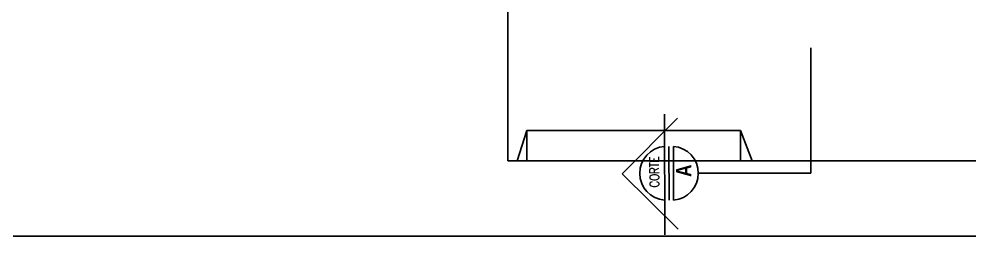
# Model space of a CAD drawing. Header units: millimetres. Extents: x 1540 to 1603, y 509.1 to 598.2.
# Drawn here: x 1552.95 to 1565.4, y 521.52 to 524.37 of the extents above; entities that cross this region are included whole.
import ezdxf

# ---------------------------------------------------------------- set-up
doc = ezdxf.new("R2010")
doc.units = ezdxf.units.MM
doc.linetypes.add('DASHDOT2', pattern=[12.7, 6.35, -3.175, 0, -3.175])
for name, color, linetype in [('A-PEN-C', 4, 'Continuous'), ('A-PEN-R', 1, 'Continuous'), ('L-Cortes', 2, 'Continuous'), ('P2', 1, 'Continuous')]:
    doc.layers.add(name, color=color, linetype=linetype)
doc.styles.add('REG60', font='romans.shx', dxfattribs={"width": 0.8, "height": 0.15})
doc.styles.add('SANSSERIF2', font='sanssb__.ttf', dxfattribs={"width": 0.8})

msp = doc.modelspace()

# ---------------------------------------------------------------- linework, layer by layer
at = {"color": 6}
for p, q in [((1561.573, 523.067), (1560.849, 522.338)), ((1561.405, 521.537), (1561.399, 523.12)), ((1561.578, 521.614), (1560.849, 522.338))]:
    msp.add_line(p, q, dxfattribs=at)
for p, q in [((1561.462, 521.992), (1561.46, 522.698)), ((1561.521, 521.993), (1561.519, 522.698))]:
    msp.add_line(p, q)
for centre, start, end in [((1561.431, 522.345), 94.9912, 265.4309), ((1561.49, 522.345), 274.9912, 85.4309)]:
    msp.add_arc(centre, 0.354, start, end)
at = {"layer": 'A-PEN-C', "color": 8, "ltscale": 0.05}
for p, q in [((1559.348, 525.008), (1559.348, 522.508)), ((1559.348, 525.008), (1559.348, 522.508)), ((1559.598, 522.908), (1559.473, 522.508)), ((1562.398, 522.908), (1559.598, 522.908)), ((1559.598, 522.908), (1559.598, 522.508)), ((1562.398, 522.908), (1562.398, 522.508)), ((1562.398, 522.908), (1562.548, 522.508)), ((1566.348, 522.508), (1559.348, 522.508)), ((1566.348, 522.508), (1559.348, 522.508)), ((1559.348, 522.508), (1559.598, 522.508))]:
    msp.add_line(p, q, dxfattribs=at)
at = {"layer": 'A-PEN-R', "linetype": 'DASHDOT2', "ltscale": 0.3}
for p, q in [((1563.319, 551.359), (1563.319, 522.346)), ((1563.319, 522.346), (1561.844, 522.346))]:
    msp.add_line(p, q, dxfattribs=at)
at = {"layer": 'P2'}
msp.add_line((1589.172, 521.523), (1541.847, 521.523), dxfattribs=at)

# ---------------------------------------------------------------- texts
at = {"layer": 'L-Cortes', "color": 7, "width": 0.8}
for s, height, style, p in [('CORTE', 0.12, 'REG60', (1561.33, 522.16)), ('A', 0.2, 'SANSSERIF2', (1561.751, 522.298))]:
    msp.add_text(s, height=height, rotation=90.211, dxfattribs=dict(at, style=style)).set_placement(p)

doc.saveas('drawing.dxf')
